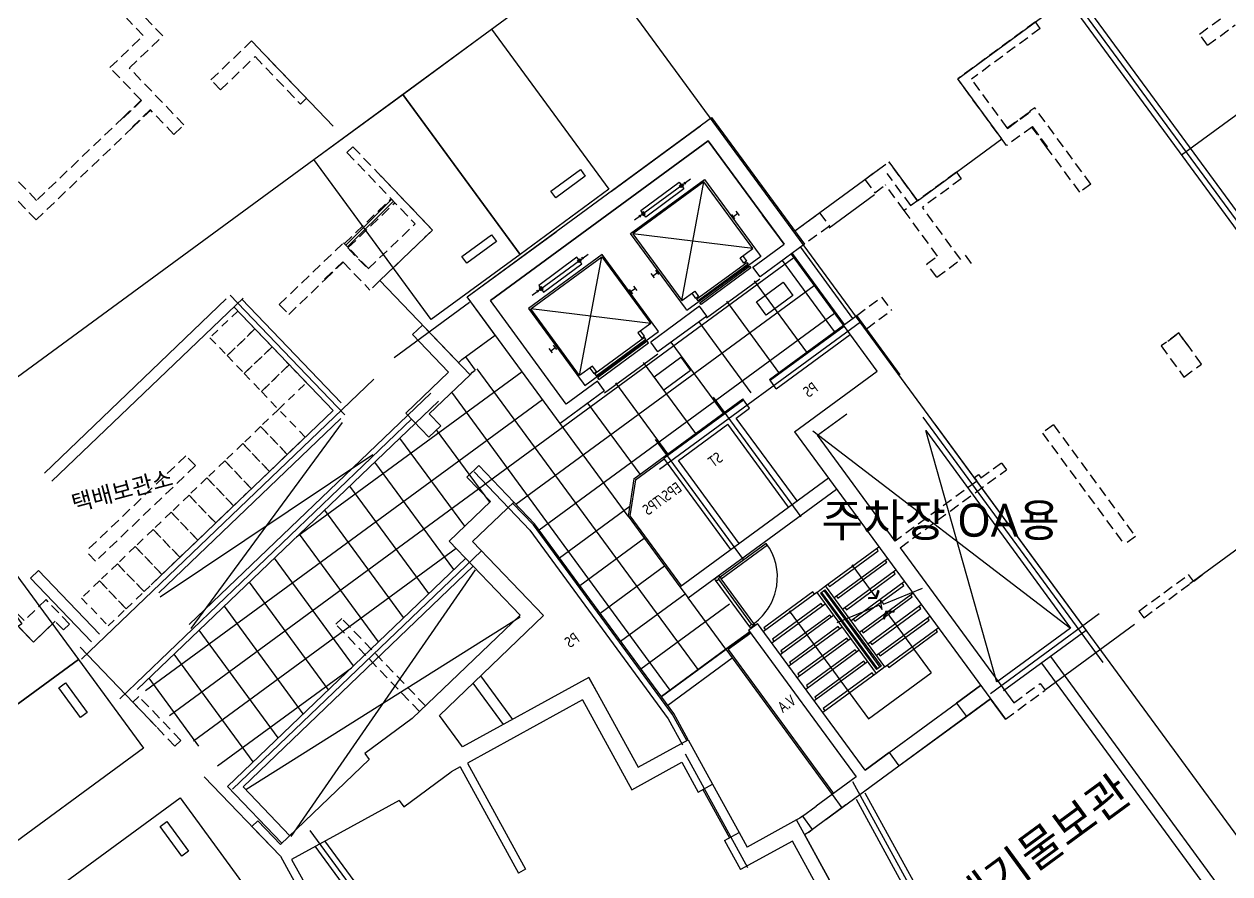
# Model space of a CAD drawing. Header units: millimetres. Extents: x 75184266 to 76346726, y -35077925 to -33679385.
# Drawn here: x 75394982 to 75416864, y -34610291 to -34594873 of the extents above; entities that cross this region are included whole.
import ezdxf
from ezdxf.enums import TextEntityAlignment as Align

# ---------------------------------------------------------------- set-up
doc = ezdxf.new("R2010")
doc.units = ezdxf.units.MM
doc.header["$LTSCALE"] = 50
doc.header["$MEASUREMENT"] = 0
for name, pattern in [('HIDDEN2', [0.1875, 0.125, -0.0625]), ('XR-지하3층$0$-HID', [2.5, 1.5, -1]), ('XR-지하3층$0$H', [1.3, 0.8, -0.5])]:
    doc.linetypes.add(name, pattern=pattern)
doc.layers.add('XR-지하3층$0$A-주차', color=9, linetype='CONTINUOUS')
doc.layers.add('건축', color=8, linetype='CONTINUOUS', plot=False)
doc.layers.add('유도관제-주차면B2', color=7, linetype='CONTINUOUS', lineweight=100)
doc.styles.add('ANU-TEXT 0', font='', dxfattribs={"width": 0.8})
doc.styles.add('XR-지하3층$0$맑은고딕', font='')
doc.styles.get('ANU-TEXT 0').set_extended_font_data('Malgun Gothic')
doc.styles.get('XR-지하3층$0$맑은고딕').set_extended_font_data('Malgun Gothic')

# ---------------------------------------------------------------- blocks, each defined once
blk = doc.blocks.new('XR-지하3층$0$A$C73B52ADF')
at = {"layer": 'XR-지하3층$0$A-주차', "elevation": 1.5171617e-09}
for points in [[(-2037.699036538601, 2465.633505687117), (-37.69903653115035, 2465.633505679667), (-37.69903653860092, -1134.366494312882), (-2037.69903653115, -1134.366494312882)], [(-1166.27766495198, 2020.734899297357), (-1166.277664892375, 1870.734899297357), (-1832.191412292421, 1870.734898999333), (-1832.191412337124, 2020.734898991883)]]:
    blk.add_lwpolyline(points, close=True, dxfattribs=at)

msp = doc.modelspace()

# ---------------------------------------------------------------- hatches: boundary and pattern name
at = {"layer": '건축', "linetype": 'HIDDEN2', "ltscale": 30}
h = msp.add_hatch(dxfattribs=at)
h.set_pattern_fill('ANSI31', color=256, scale=350, style=0)
h.set_pattern_definition([(45, (4164897.751336426, -390645.8274770901), (-30.93592167691146, 30.93592167691147), [])])
h.paths.add_polyline_path([(75401643.35452068, -34598041.4347309), (75401712.52489881, -34598113.65286419), (75400863.96183227, -34598926.40480792), (75400794.79145405, -34598854.18667455)])
at = {"layer": '건축', "ltscale": 100}
h = msp.add_hatch(dxfattribs=at)
h.set_pattern_fill('NET', color=256, scale=5000, angle=36.2506746363227)
h.set_pattern_definition([(216.265129687012, (75407715.3791002, -34606216.69261195), (369.7016123802827, -503.9302707750539), []), (306.2651296870121, (75407715.3791002, -34606216.69261195), (503.9302707750539, 369.7016123802827), [])])
h.paths.add_polyline_path([(75408902.13237962, -34599045.57259887), (75404709.63810635, -34602121.33889371), (75403708.888745, -34600757.24450047), (75403121.77557626, -34601187.97211839), (75402333.71954876, -34601942.77054431), (75402543.37430418, -34602161.66301639), (75402326.71990421, -34602369.174151), (75402082.75108397, -34602114.45568262), (75397107.07119194, -34606879.73407678), (75398764.94263574, -34608615.09060378), (75402995.33834709, -34604563.55821866), (75402697.67872995, -34604252.78325284), (75403445.13640991, -34603536.86983863), (75403661.79080996, -34603329.35870409), (75404247.04105161, -34603940.39598849), (75406546.26087204, -34607074.40035272), (75408150.7748541, -34605897.27041891), (75407467.56627445, -34604966.0072785), (75407032.17052053, -34605285.42947158), (75405944.2254189, -34603802.48092255), (75406048.55258074, -34603123.46396789), (75409849.5803754, -34600334.89144923)])

# ---------------------------------------------------------------- linework, layer by layer
at = {"layer": '건축', "ltscale": 0.5}
for p, q in [((75423413.37708333, -34607373.1452162), (75410764.15887003, -34590120.89762758)), ((75423456.41437452, -34607093.60008631), (75410925.45764624, -34590002.64913954)), ((75405280.80926342, -34593636.00382269), (75390234.1283967, -34604667.44892143)), ((75416061.53230622, -34597312.369488), (75416061.54403065, -34597312.3608928)), ((75398650.29152477, -34599859.99798416), (75395349.65336904, -34603020.53702386)), ((75398954.86866994, -34599845.25394556), (75395487.9852209, -34603164.98181933)), ((75400589.20619065, -34601884.32828002), (75398789.14730108, -34600004.47709636)), ((75400733.66006267, -34601746.0059071), (75398933.60117312, -34599866.15472342)), ((75402363.43768185, -34601568.72541874), (75397979.76770857, -34605766.87725087)), ((75402501.7715512, -34601713.16828147), (75397034.76359425, -34606948.81093039)), ((75397288.16745861, -34605044.71489049), (75400588.80561575, -34601884.17584944)), ((75397426.49931045, -34605189.15968594), (75400727.1374673, -34602028.62064516)), ((75400754.41012038, -34602101.64455988), (75398006.90754281, -34605840.02836303)), ((75411507.19005455, -34602128.66887109), (75414252.91845897, -34605873.79022407)), ((75409292.70793022, -34602255.48743414), (75413973.3699097, -34605830.74827739)), ((75411345.89987427, -34602246.92908345), (75413973.36991371, -34605830.74827444)), ((75412635.10874297, -34606811.89187446), (75411345.89987427, -34602246.92908345)), ((75397453.63913779, -34605262.31078846), (75401307.47111861, -34602679.14556225)), ((75402995.33834705, -34604563.55821867), (75398672.34993853, -34608703.59654688)), ((75395240.63743705, -34604786.35568166), (75395096.18356504, -34604924.67805459)), ((75395240.63743745, -34604786.35568129), (75396349.0844631, -34605943.93750404)), ((75403133.67910369, -34604707.99448559), (75398955.11710757, -34608709.71856763)), ((75403165.50495805, -34604776.65816581), (75399821.05486183, -34609614.0412648)), ((75395096.18356542, -34604924.67805421), (75396204.63966753, -34606082.26935542)), ((75399004.63873245, -34608761.43536729), (75403981.81147, -34605628.87722267)), ((75413973.36991371, -34605830.74827444), (75412638.30617794, -34606809.54768116)), ((75414252.91845897, -34605873.79022406), (75412756.61069983, -34606970.80537593)), ((75413605.4560775, -34606348.47602207), (75416816.54423863, -34610728.33923762)), ((75413444.16082966, -34606466.72932237), (75416536.99569339, -34610685.29728802)), ((75410678.74951777, -34608092.07544437), (75411904.3079363, -34607192.96112306)), ((75402025.51010193, -34607472.11539973), (75401163.06231599, -34608104.892386)), ((75402936.9050313, -34607986.8751308), (75402517.9535156, -34607415.86225426)), ((75410856.2062917, -34608333.96197434), (75412081.76471022, -34607434.84765302)), ((75401163.06231599, -34608104.892386), (75401246.34285352, -34608218.40017276)), ((75401163.06231599, -34608104.892386), (75401246.34285352, -34608218.40017276)), ((75401872.92869027, -34609072.40968855), (75402734.80548407, -34608440.05163859)), ((75401872.92869027, -34609072.40968855), (75402734.80548407, -34608440.05163859)), ((75398672.34993853, -34608703.59654689), (75399661.38317962, -34609736.47125822)), ((75398955.11710757, -34608709.71856762), (75399805.8194473, -34609598.1305009)), ((75401789.65105651, -34608958.90585951), (75401872.92869027, -34609072.40968855)), ((75401789.65105651, -34608958.90585951), (75401872.92869027, -34609072.40968855)), ((75410078.86530584, -34608938.2004392), (75414762.52031782, -34617471.56258012)), ((75410241.51609851, -34608818.8738899), (75414937.8402612, -34617375.31852733)), ((75400257.34141225, -34609787.02304171), (75410497.9859315, -34623755.06698983)), ((75400434.16680014, -34609689.95255651), (75410599.34874387, -34623555.06698984))]:
    msp.add_line(p, q, dxfattribs=at)
at = {"layer": '건축', "ltscale": 100}
for p, q in [((75423494.0247083, -34607314.0185675), (75410844.80825813, -34590061.77338356)), ((75415986.37714143, -34597243.47240341), (75421676.0706455, -34593072.34556656)), ((75411293.31418623, -34602006.07472829), (75414557.717243, -34606458.65844812)), ((75403281.17591892, -34604428.27857489), (75398763.9117348, -34608754.37087347)), ((75414492.96088715, -34605573.80736652), (75412517.26796085, -34607022.28283051)), ((75410014.59750347, -34608613.27435452), (75414995.49421503, -34617688.1945433))]:
    msp.add_line(p, q, dxfattribs=at)
at = {"layer": '건축', "linetype": 'HIDDEN2', "ltscale": 30}
for p, q in [((75416312.6821441, -34595053.81527814), (75418570.2897572, -34593397.55205469)), ((75413334.85359515, -34594832.3719743), (75411923.84883778, -34595867.5364884)), ((75413423.58198212, -34594953.3152393), (75413334.85359517, -34594832.37197433)), ((75416460.56278904, -34595255.38738647), (75416960.46161768, -34594888.64338699)), ((75399001.046074, -34595282.70203777), (75399109.37327406, -34595178.94647054)), ((75399109.37327406, -34595178.94647054), (75400105.42672047, -34596218.88759103)), ((75397105.85684721, -34596253.2471395), (75396538.65974611, -34595661.05844629)), ((75397881.26743288, -34596701.3971407), (75396892.13102491, -34595668.67783414)), ((75395206.51994056, -34598072.42808577), (75393228.2471245, -34596006.98947261)), ((75395198.90055278, -34598425.8993646), (75393047.70179117, -34596179.91541806)), ((75399997.09952047, -34596322.64315841), (75400105.4267205, -34596218.88759111)), ((75399997.09952056, -34596322.64315838), (75400105.4267205, -34596218.88759114)), ((75397700.72209951, -34596874.32308613), (75397278.78279266, -34596433.79247282)), ((75396953.80119266, -34596745.05917467), (75395198.90055278, -34598425.89936458)), ((75396780.87524721, -34596564.51384136), (75395206.51994057, -34598072.42808577)), ((75413278.77999876, -34596733.88604197), (75412811.13270749, -34597076.96913827)), ((75400840.97813433, -34597203.70438498), (75400949.30533436, -34597099.94881764)), ((75400840.97813438, -34597203.70438491), (75400949.30533436, -34597099.94881764)), ((75400949.30533434, -34597099.94881766), (75402394.96623781, -34598609.30780357)), ((75410241.50567535, -34597690.88477265), (75410676.90544316, -34597371.45872975)), ((75411194.48773952, -34598076.96116203), (75410676.90544316, -34597371.45872975)), ((75411073.54447454, -34598165.68954901), (75410644.69060417, -34597581.1304349)), ((75410241.50541066, -34597690.88441186), (75410418.96244931, -34597932.77130261)), ((75410418.96244928, -34597932.77130263), (75410612.47585413, -34597790.80226131)), ((75410952.60120954, -34598254.41793597), (75410612.47585414, -34597790.80226129)), ((75411988.71850555, -34597680.32216968), (75411283.21612649, -34598197.90442702)), ((75408966.76771528, -34598626.07817473), (75409419.09147343, -34598294.23780406)), ((75409419.09147343, -34598294.23780406), (75409596.54824738, -34598536.12433402)), ((75411558.91185386, -34599080.86358006), (75410952.60120954, -34598254.41793597)), ((75411978.25515777, -34599145.29333606), (75411283.21612649, -34598197.90442702)), ((75409596.54824738, -34598536.12433402), (75409144.22471917, -34598867.96501811)), ((75411365.40262966, -34599222.82899933), (75411558.91185386, -34599080.86358006)), ((75411542.85940363, -34599464.71552929), (75411978.25515775, -34599145.29333606)), ((75400773.33799055, -34599193.21432669), (75401257.53063795, -34599698.74125992)), ((75401438.07592016, -34599525.81536341), (75401438.07597123, -34599525.81531452)), ((75401438.07592016, -34599525.81536341), (75401438.07597123, -34599525.81531452)), ((75410091.46690537, -34600157.43467528), (75410542.98842777, -34599826.18203073)), ((75410268.9236793, -34600399.32120526), (75410720.44520177, -34600068.0685607)), ((75415735.85634135, -34600624.03717618), (75415937.42844965, -34600476.15653122)), ((75413663.69506793, -34602144.25020626), (75415148.41674328, -34604168.03417369)), ((75413462.12295963, -34602292.13085121), (75414946.84463492, -34604315.91481867)), ((75397918.09792198, -34602703.38585398), (75396105.42277545, -34604439.56234649)), ((75398091.0238675, -34602883.93118735), (75396278.34872091, -34604620.10767977)), ((75398091.02386746, -34602883.93118735), (75397918.09792198, -34602703.38585398)), ((75412720.33904023, -34602836.33056878), (75412809.06742722, -34602957.27383377)), ((75410878.00519037, -34604373.97146831), (75412809.06598799, -34602957.27488964)), ((75415212.12093358, -34605522.78203826), (75416115.16397886, -34604860.27674882)), ((75415300.84932058, -34605643.7253032), (75416365.15005247, -34604862.91549782)), ((75416203.89236584, -34604981.2200138), (75416115.16397884, -34604860.27674882)), ((75395150.4339399, -34606088.13637404), (75394306.55532601, -34605207.0751474)), ((75394982.0796271, -34605695.50827344), (75394414.88252598, -34605103.31958014)), ((75395379.27936047, -34605315.07119328), (75394982.07962711, -34605695.50827347)), ((75395804.67721052, -34605759.21273857), (75395379.27936047, -34605315.07119328)), ((75395547.63367324, -34605707.69929388), (75395150.4339399, -34606088.13637404)), ((75395696.35001054, -34605862.96830583), (75395547.63367322, -34605707.69929387)), ((75400747.16638985, -34605657.1075072), (75400638.83918983, -34605760.8630745)), ((75402265.45619097, -34607242.29553375), (75400747.16638985, -34605657.1075072)), ((75415212.12093358, -34605522.78203826), (75415300.84932056, -34605643.72530322)), ((75395804.67721052, -34605759.21273857), (75395696.35001054, -34605862.96830584)), ((75402157.12899098, -34607346.05110103), (75400638.83918983, -34605760.8630745)), ((75412789.260851, -34607486.31813934), (75413510.88899878, -34606956.9054304)), ((75412942.418994, -34607187.9181004), (75413422.1606118, -34606835.9621654)), ((75413422.1606118, -34606835.9621654), (75413510.88899876, -34606956.90543038)), ((75397063.5780935, -34607073.58276512), (75396955.25089353, -34607177.33833238)), ((75397719.58354829, -34607975.34868046), (75396955.25089353, -34607177.33833238)), ((75397827.91074827, -34607871.59311324), (75397063.5780935, -34607073.58276512)), ((75397827.91074827, -34607871.59311324), (75397719.58354829, -34607975.34868046))]:
    msp.add_line(p, q, dxfattribs=at)
at = {"layer": '건축'}
for p, q in [((75405280.80926338, -34593636.00382271), (75430764.31102847, -34628395.01584116)), ((75403023.79875386, -34599823.41685898), (75407458.38513675, -34596570.04266997)), ((75407458.38513675, -34596570.04266997), (75409144.22471915, -34598867.96501812)), ((75403443.14205778, -34599887.846615), (75407393.95538072, -34596989.38597389)), ((75407393.95538072, -34596989.38597389), (75403443.14205778, -34599887.846615)), ((75407393.95538072, -34596989.38597389), (75408772.20299168, -34598868.03802333)), ((75405988.2934175, -34598674.24307318), (75407326.73221667, -34597692.31559069)), ((75407320.28924108, -34597734.24992109), (75406030.22774789, -34598680.68604878)), ((75407073.78853016, -34597685.64539951), (75406057.86510427, -34598430.96385007)), ((75406174.75859743, -34598252.18770161), (75406868.16665003, -34597743.47828299)), ((75406868.16665003, -34597743.47828299), (75406956.895037, -34597864.42154796)), ((75406877.58556819, -34597798.58076914), (75406917.89998984, -34597769.00464015)), ((75406907.16169718, -34597838.89519081), (75406877.58556819, -34597798.58076914)), ((75406947.47611883, -34597809.3190618), (75406907.16169718, -34597838.89519081)), ((75406917.5116176, -34599890.11869864), (75407320.28924108, -34597734.24992109)), ((75406917.89998984, -34597769.00464015), (75406947.47611883, -34597809.3190618)), ((75406987.79054049, -34597779.74293281), (75406958.2144115, -34597739.42851116)), ((75408207.57311079, -34598943.68257095), (75407320.28924108, -34597734.24992109)), ((75407326.73221667, -34597692.31559069), (75408320.49015075, -34599046.88015854)), ((75406956.895037, -34597864.42154796), (75406263.4869844, -34598373.1309666)), ((75406263.4869844, -34598373.1309666), (75406174.75859743, -34598252.18770161)), ((75406224.49193725, -34598277.71405879), (75406184.1775156, -34598307.29018778)), ((75406254.06806624, -34598318.02848044), (75406224.49193725, -34598277.71405879)), ((75407962.84620556, -34598348.0663003), (75407903.69394758, -34598267.43745698)), ((75406173.43922293, -34598377.18073842), (75406143.86309394, -34598336.86631677)), ((75406184.1775156, -34598307.29018778), (75406213.75364459, -34598347.60460943)), ((75406213.75364459, -34598347.60460943), (75406254.06806624, -34598318.02848044)), ((75407882.21736223, -34598407.21855828), (75407823.06510425, -34598326.58971496)), ((75407933.27007657, -34598307.75187864), (75407852.64123324, -34598366.90413662)), ((75408621.36473382, -34598662.43447283), (75408384.7557019, -34598339.91909955)), ((75406982.05135158, -34600028.80764103), (75405988.2934175, -34598674.24307318)), ((75406030.22774789, -34598680.68604878), (75406917.5116176, -34599890.11869864)), ((75408207.57311079, -34598943.68257095), (75406030.22774789, -34598680.68604878)), ((75407973.74946514, -34599115.2241191), (75408207.57311079, -34598943.68257095)), ((75409144.22471917, -34598867.96501813), (75408337.93599588, -34599459.48720257)), ((75405472.26882014, -34599052.81752433), (75404133.83002095, -34600034.74500681)), ((75404175.76435134, -34600041.18798242), (75405465.82584453, -34599094.75185473)), ((75404203.40170772, -34599791.4657837), (75405219.3251336, -34599046.14733315)), ((75405013.70325348, -34599103.98021661), (75404320.29520088, -34599612.68963525)), ((75405102.43164045, -34599224.9234816), (75405013.70325348, -34599103.98021661)), ((75405023.12217164, -34599159.08270277), (75405063.4365933, -34599129.50657378)), ((75405052.69830063, -34599199.39712442), (75405023.12217164, -34599159.08270277)), ((75405093.01272228, -34599169.82099544), (75405052.69830063, -34599199.39712442)), ((75405063.04822105, -34601250.62063228), (75405465.82584453, -34599094.75185473)), ((75405063.4365933, -34599129.50657378), (75405093.01272228, -34599169.82099544)), ((75405133.32714395, -34599140.24486645), (75405103.75101496, -34599099.93044479)), ((75405465.82584453, -34599094.75185473), (75406353.10971424, -34600304.18450458)), ((75406466.0267542, -34600407.38209218), (75405472.26882014, -34599052.81752433)), ((75408350.06627974, -34599087.1945802), (75407011.62748057, -34600069.12206268)), ((75408044.73217472, -34599211.97873108), (75407973.74946514, -34599115.2241191)), ((75408022.12677114, -34599079.7327643), (75408093.10948071, -34599176.48737629)), ((75408320.49015075, -34599046.88015854), (75408320.49015075, -34599046.88015854)), ((75408320.49015075, -34599046.88015854), (75408350.06627974, -34599087.1945802)), ((75404409.02358785, -34599733.63290024), (75405102.43164045, -34599224.9234816)), ((75406393.25916907, -34599437.56000607), (75406473.88801241, -34599378.4077481)), ((75406503.4641414, -34599418.72216976), (75406444.31188342, -34599338.09332643)), ((75407193.24248017, -34599860.22737171), (75408096.2855254, -34599197.72208232)), ((75408119.9464286, -34599229.97361965), (75407216.90338337, -34599892.47890905)), ((75407242.93037689, -34599927.95560011), (75408145.97342211, -34599265.45031072)), ((75408169.6343253, -34599297.70184805), (75407266.59128007, -34599960.20713744)), ((75408093.10948071, -34599176.48737629), (75408044.73217472, -34599211.97873108)), ((75408096.2855254, -34599197.72208232), (75408119.9464286, -34599229.97361965)), ((75408145.97342211, -34599265.45031072), (75408169.6343253, -34599297.70184805)), ((75406422.83529806, -34599477.87442774), (75406363.68304008, -34599397.24558441)), ((75404709.63810632, -34602121.33889371), (75403023.79875384, -34599823.41685899)), ((75404318.97582638, -34599737.68267205), (75404289.3996974, -34599697.3682504)), ((75404320.29520088, -34599612.68963525), (75404409.02358785, -34599733.63290024)), ((75404370.0285407, -34599638.21599242), (75404329.71411905, -34599667.79212141)), ((75404329.71411905, -34599667.79212141), (75404359.29024804, -34599708.10654306)), ((75404359.29024804, -34599708.10654306), (75404399.60466969, -34599678.53041407)), ((75404399.60466969, -34599678.53041407), (75404370.0285407, -34599638.21599242)), ((75406027.75396568, -34599767.72049192), (75405968.6017077, -34599687.09164859)), ((75406078.80668002, -34599668.25381228), (75405998.17783669, -34599727.40607025)), ((75406108.38280901, -34599708.56823394), (75406049.23055103, -34599627.93939061)), ((75406917.5116176, -34599890.11869864), (75407151.33526324, -34599718.5771505)), ((75407173.94066682, -34599850.82311727), (75407102.95795724, -34599754.06850529)), ((75407151.33526324, -34599718.5771505), (75407222.31797281, -34599815.33176249)), ((75407222.31797281, -34599815.33176249), (75407173.94066682, -34599850.82311727)), ((75404821.38966873, -34601766.49866445), (75403443.14205778, -34599887.846615)), ((75404133.83002095, -34600034.74500681), (75405127.58795503, -34601389.30957466)), ((75405063.04822105, -34601250.62063228), (75404175.76435134, -34600041.18798242)), ((75406353.10971424, -34600304.18450458), (75404175.76435134, -34600041.18798242)), ((75407240.25496855, -34599991.93092495), (75406353.33769187, -34600642.60576282)), ((75407011.62748057, -34600069.12206268), (75406982.05135158, -34600028.80764103)), ((75406982.05135158, -34600028.80764103), (75406982.05135158, -34600028.80764103)), ((75407216.90338337, -34599892.47890905), (75407193.24248017, -34599860.22737171)), ((75407370.38993609, -34600169.31438027), (75407240.25496854, -34599991.93092496)), ((75407266.59128007, -34599960.20713744), (75407242.93037689, -34599927.95560011)), ((75407370.3899361, -34600169.31438027), (75406483.47265944, -34600819.98921813)), ((75409849.58037539, -34600334.89144924), (75410091.46690537, -34600157.4346753)), ((75402212.78420699, -34600334.65840771), (75402032.23887353, -34600507.5843531)), ((75405157.16408402, -34601429.62399632), (75406495.6028832, -34600447.69651383)), ((75406353.10971424, -34600304.18450458), (75406119.2860686, -34600475.72605272)), ((75406119.2860686, -34600475.72605272), (75406190.26877818, -34600572.48066471)), ((75406238.64608416, -34600536.98930992), (75406167.66337459, -34600440.23469794)), ((75406495.6028832, -34600447.69651383), (75406466.0267542, -34600407.38209218)), ((75406466.0267542, -34600407.38209218), (75406466.0267542, -34600407.38209218)), ((75408507.11013392, -34601319.77654471), (75409849.58037536, -34600334.89144925)), ((75408518.94058552, -34601335.90231337), (75409861.41082695, -34600351.01721792)), ((75402032.23887351, -34600507.58435312), (75402685.89894742, -34601190.04571323)), ((75403241.97442353, -34600727.71457665), (75403531.43197106, -34600515.35797049)), ((75404649.00074485, -34600779.22410339), (75404589.84848687, -34600698.59526007)), ((75406241.82212885, -34600558.22401595), (75405338.77908362, -34601220.72930534)), ((75405362.43998682, -34601252.98084268), (75406265.48303205, -34600590.47555329)), ((75406291.51002556, -34600625.95224435), (75405388.46698034, -34601288.45753374)), ((75405412.12788352, -34601320.70907107), (75406315.17092875, -34600658.20378168)), ((75406190.26877818, -34600572.48066471), (75406238.64608416, -34600536.98930992)), ((75406265.48303205, -34600590.47555329), (75406241.82212885, -34600558.22401595)), ((75406315.17092875, -34600658.20378168), (75406291.51002556, -34600625.95224435)), ((75406483.47265944, -34600819.98921813), (75406353.33769187, -34600642.60576282)), ((75408631.32987568, -34601489.09711568), (75409973.80011712, -34600504.21202023)), ((75402928.46472116, -34600957.71672016), (75402991.21872003, -34600911.67809951)), ((75402991.21872003, -34600911.67809951), (75403168.67549399, -34601153.56462948)), ((75402991.21872003, -34600911.67809951, 0.0931605571381934), (75403168.67549399, -34601153.56462948, 0.0931605571381934)), ((75404568.37190151, -34600838.37636137), (75404509.21964353, -34600757.74751805)), ((75404538.79577252, -34600798.06193971), (75404619.42461586, -34600738.90968173)), ((75402866.44428317, -34601017.11976682), (75402928.46472116, -34600957.71672016)), ((75405296.87186669, -34601079.07908414), (75405063.04822105, -34601250.62063228)), ((75405248.4945607, -34601114.57043892), (75405319.47727028, -34601211.32505091)), ((75405367.85457626, -34601175.83369612), (75405296.87186669, -34601079.07908414)), ((75402685.89894742, -34601190.04571323), (75401909.55401412, -34601933.62727883)), ((75403073.9554153, -34601233.77416777), (75402333.71954872, -34601942.77054431)), ((75403073.95541754, -34601233.77416706), (75403121.77557625, -34601187.97211841)), ((75403121.77557625, -34601187.97211841), (75403168.67549399, -34601153.56462949)), ((75405385.79157199, -34601352.43285859), (75404821.38966873, -34601766.49866445)), ((75405319.47727028, -34601211.32505091), (75405367.85457626, -34601175.83369612)), ((75405338.77908362, -34601220.72930534), (75405362.43998682, -34601252.98084268)), ((75405515.92653954, -34601529.81631391), (75405385.79157199, -34601352.43285859)), ((75405388.46698034, -34601288.45753374), (75405412.12788352, -34601320.70907107)), ((75405515.92653954, -34601529.81631391), (75404709.63810632, -34602121.33889371)), ((75405127.58795503, -34601389.30957466), (75405127.58795503, -34601389.30957466)), ((75405127.58795503, -34601389.30957466), (75405157.16408402, -34601429.62399632)), ((75406048.5525807, -34603123.46396789), (75408023.33707397, -34601674.69009259)), ((75406591.91123006, -34602749.64127913), (75408035.16752556, -34601690.81586125)), ((75402326.7199042, -34602369.17415102), (75401909.55401412, -34601933.62727883)), ((75402543.37430415, -34602161.66301639), (75402333.71954864, -34601942.77054425)), ((75407905.67028576, -34602021.46743751), (75408147.55681573, -34601844.01066357)), ((75406857.49532257, -34602790.44679125), (75407752.47548345, -34602133.85672766)), ((75408855.66509478, -34603637.58465567), (75407752.47548343, -34602133.85672767)), ((75409008.8598971, -34603525.1953655), (75407905.67028576, -34602021.46743751)), ((75408962.10975952, -34602269.63197613), (75412789.260851, -34607486.31813934)), ((75403869.3019444, -34603546.01310409), (75403235.07808605, -34602883.84434976)), ((75406076.31752622, -34603140.30212063), (75406597.82645586, -34602757.70416345)), ((75407807.49013157, -34604406.56400941), (75406591.91123006, -34602749.64127913)), ((75407960.68493389, -34604294.17471926), (75406857.49532257, -34602790.44679125)), ((75403445.1364099, -34603536.86983867), (75403018.42368604, -34603091.35548431)), ((75406884.28987554, -34605083.85736328), (75409577.29324251, -34603108.17194675)), ((75406048.5525807, -34603123.46396788), (75405944.22541888, -34603802.48092259)), ((75406076.31752622, -34603140.30212063), (75405975.76457211, -34603794.75451332)), ((75407032.1705205, -34605285.4294716), (75409725.17388746, -34603309.74405506)), ((75404247.0410516, -34603940.39598849), (75403869.30194442, -34603546.01310417)), ((75404224.01551174, -34603959.72707397), (75403847.6365044, -34603566.7642176)), ((75406745.76607765, -34607397.05707999), (75404224.01551174, -34603959.72707397)), ((75406771.1178438, -34607380.89681067), (75404247.04105161, -34603940.39598852)), ((75405944.22541888, -34603802.48092259), (75406884.28987554, -34605083.85736328)), ((75405975.76457211, -34603794.75451332), (75406908.47852853, -34605066.11168589)), ((75409526.60870859, -34605067.74827754), (75410494.15482847, -34604357.92118177)), ((75410483.4165358, -34604427.81173243), (75410453.8404068, -34604387.49731076)), ((75410878.00519037, -34604373.97146831), (75412942.41899396, -34607187.91810042)), ((75409596.49925911, -34605078.4865703), (75410483.4165358, -34604427.81173243)), ((75409680.40457934, -34605277.38327018), (75410647.95069921, -34604567.55617441)), ((75409750.29512987, -34605288.12156294), (75410637.21240655, -34604637.44672506)), ((75410637.21240655, -34604637.44672506), (75410607.63627756, -34604597.1323034)), ((75409834.2004501, -34605487.01826283), (75410801.74656996, -34604777.19116706)), ((75409904.09100062, -34605497.75655559), (75410791.0082773, -34604847.08171771)), ((75410020.4587867, -34604705.43853389), (75410452.27026999, -34605294.0290902)), ((75410791.0082773, -34604847.08171771), (75410761.43214831, -34604806.76729605)), ((75408149.6826952, -34605811.25409957), (75407528.5839864, -34604964.65124467)), ((75408184.61697273, -34605760.82002127), (75407587.17916712, -34604946.4687037)), ((75407612.17044261, -34604909.53042886), (75407632.87373291, -34604937.75052402)), ((75408227.35392562, -34605748.07039943), (75407632.87373291, -34604937.75052402)), ((75409365.35102195, -34605186.05279351), (75409526.60870859, -34605067.74827754)), ((75410603.1782166, -34606535.19106252), (75409526.60712135, -34605067.74611402)), ((75409566.92313012, -34605038.17214864), (75409596.49925911, -34605078.4865703)), ((75409987.99632084, -34605696.65325546), (75410955.54244071, -34604986.8261597)), ((75410057.88687137, -34605707.39154823), (75410944.80414805, -34605056.71671034)), ((75410944.80414805, -34605056.71671034), (75410915.22801906, -34605016.40228869)), ((75406884.28987554, -34605083.85736328), (75407032.1705205, -34605285.4294716)), ((75409365.3494347, -34605186.05062999), (75408397.8033148, -34605895.87772576)), ((75409295.4588842, -34605175.31233721), (75408408.54160748, -34605825.98717511)), ((75409325.03501318, -34605215.62675887), (75409295.4588842, -34605175.31233721)), ((75409365.34943469, -34605186.05062997), (75410441.92052995, -34606653.49557848)), ((75409435.23998535, -34605196.78892266), (75409515.86882868, -34605137.63666467)), ((75409435.23998535, -34605196.78892266), (75410452.65882263, -34606583.60502783)), ((75410472.81603345, -34606568.81696334), (75409455.39719619, -34605182.00085817)), ((75409495.71161784, -34605152.42472918), (75410513.13045512, -34606539.24083435)), ((75409515.86882868, -34605137.63666467), (75410533.28766595, -34606524.45276985)), ((75409720.71900088, -34605247.80714128), (75409750.29512987, -34605288.12156294)), ((75410141.7921916, -34605906.28824811), (75411109.33831146, -34605196.46115234)), ((75410211.68274212, -34605917.02654088), (75411098.6000188, -34605266.35170299)), ((75410308.77910285, -34605300.96105398), (75410309.33755565, -34605275.39917691)), ((75410452.27027003, -34605294.02909009), (75410308.77910285, -34605300.96105398)), ((75410309.33755565, -34605275.39917691), (75410432.9877275, -34605267.74557778)), ((75410477.40834734, -34605152.09631877), (75410432.9877275, -34605267.74557778)), ((75410452.27027003, -34605294.02909009), (75410501.95884761, -34605159.23735278)), ((75410501.95884761, -34605159.23735278), (75410477.40834734, -34605152.09631877)), ((75410578.70352642, -34605399.37577692), (75411284.40254854, -34605105.42872942)), ((75411098.6000188, -34605266.35170299), (75411069.02388981, -34605226.03728133)), ((75409519.14530545, -34605395.68562263), (75408551.59918556, -34606105.5127184)), ((75409449.25475495, -34605384.94732985), (75408562.33747824, -34606035.62216775)), ((75409478.83088394, -34605425.26175152), (75409449.25475495, -34605384.94732985)), ((75409579.61693794, -34605351.32142913), (75409559.45972711, -34605366.10949363)), ((75409619.93135959, -34605321.74530014), (75409640.08857043, -34605306.95723564)), ((75409734.03559864, -34605728.11057743), (75410494.42095129, -34605418.47461031)), ((75409773.72723034, -34605531.38029279), (75409793.88444118, -34605516.59222829)), ((75409874.51487163, -34605457.44213393), (75409904.09100062, -34605497.75655559)), ((75410295.58806235, -34606115.92324075), (75411263.13418221, -34605406.09614498)), ((75410365.47861287, -34606126.66153351), (75411252.39588955, -34605475.98669563)), ((75410494.42095129, -34605418.47461031), (75410551.11745116, -34605495.75607611)), ((75410551.11745116, -34605495.75607611), (75410522.00702658, -34605322.09431112)), ((75410522.00702658, -34605322.09431112), (75410578.70352642, -34605399.37577692)), ((75410620.3070179, -34605523.07548489), (75410763.7981851, -34605516.14352098)), ((75410763.7981851, -34605516.14352098), (75410763.23973227, -34605541.70539808)), ((75411252.39588955, -34605475.98669563), (75411222.81976056, -34605435.67227397)), ((75403984.24776421, -34605596.0405328), (75402025.51010181, -34607472.11539983)), ((75404408.41329876, -34605605.18379828), (75402517.9535156, -34607415.86225427)), ((75409672.9411762, -34605605.32061528), (75408705.3950563, -34606315.14771104)), ((75409603.0506257, -34605594.58232249), (75408716.13334899, -34606245.2571604)), ((75408881.57637475, -34605540.96417788), (75410304.18817914, -34607480.08785972)), ((75409632.62675469, -34605634.89674416), (75409603.0506257, -34605594.58232249)), ((75409733.41280869, -34605560.95642178), (75409713.25559786, -34605575.74448627)), ((75409927.52310109, -34605741.01528543), (75409947.68031193, -34605726.22722092)), ((75410028.31074238, -34605667.07712656), (75410057.88687137, -34605707.39154823)), ((75410449.38393308, -34606325.5582334), (75411416.93005297, -34605615.73113763)), ((75410519.27448362, -34606336.29652616), (75411406.1917603, -34605685.62168828)), ((75410620.3070179, -34605523.07548489), (75410570.6184403, -34605657.8672222)), ((75410570.6184403, -34605657.8672222), (75410595.16894056, -34605665.00825621)), ((75410595.16894056, -34605665.00825621), (75410639.58956042, -34605549.3589972)), ((75410620.30705155, -34605523.07548328), (75411443.07217832, -34606644.56437927)), ((75410763.23973227, -34605541.70539808), (75410639.58956042, -34605549.3589972)), ((75411406.1917603, -34605685.62168828), (75411376.61563131, -34605645.30726662)), ((75408150.7748541, -34605897.27041891), (75407715.37910017, -34606216.69261199)), ((75408168.52053149, -34605921.4590719), (75407757.31343056, -34606223.13558759)), ((75408130.0715638, -34605869.05032375), (75408291.32925045, -34605750.74580778)), ((75408130.0715638, -34605869.05032374), (75410082.09607717, -34608529.80215343)), ((75410243.35376382, -34608411.49763747), (75408291.32925045, -34605750.74580778)), ((75410243.35376382, -34608411.49763747), (75408291.32925045, -34605750.74580778)), ((75408408.54160748, -34605825.98717511), (75408438.11773647, -34605866.30159677)), ((75409826.73704696, -34605814.95560792), (75408859.19092706, -34606524.78270368)), ((75409756.84649645, -34605804.21731514), (75408869.92921974, -34606454.89215303)), ((75409786.42262544, -34605844.53173681), (75409756.84649645, -34605804.21731514)), ((75409887.20867944, -34605770.59141442), (75409867.0514686, -34605785.37947892)), ((75410081.31897184, -34605950.65027808), (75410101.47618268, -34605935.86221357)), ((75410182.10661313, -34605876.71211921), (75410211.68274212, -34605917.02654088)), ((75410603.17980383, -34606535.19322604), (75411570.72592372, -34605825.36613026)), ((75410673.07035437, -34606545.93151879), (75411559.98763105, -34605895.25668092)), ((75411559.98763105, -34605895.25668092), (75411530.41150206, -34605854.94225925)), ((75408562.33747824, -34606035.62216775), (75408591.91360722, -34606075.93658941)), ((75409980.53291771, -34606024.59060056), (75409012.98679781, -34606734.41769633)), ((75409910.6423672, -34606013.85230778), (75409023.72509049, -34606664.52714568)), ((75409940.21849619, -34606054.16672944), (75409910.6423672, -34606013.85230778)), ((75410041.00455019, -34605980.22640707), (75410020.84733935, -34605995.01447156)), ((75410235.1148426, -34606160.28527071), (75410255.27205344, -34606145.49720621)), ((75410335.90248388, -34606086.34711185), (75410365.47861287, -34606126.66153351)), ((75407715.3791002, -34606216.69261196), (75409646.70032325, -34608849.22434651)), ((75407757.31343056, -34606223.13558759), (75409670.88897625, -34608831.47866911)), ((75408716.13334899, -34606245.2571604), (75408745.70947798, -34606285.57158205)), ((75410134.32878844, -34606234.22559319), (75409166.78266856, -34606944.05268897)), ((75410064.43823795, -34606223.48730043), (75409177.52096124, -34606874.16213831)), ((75410094.01436694, -34606263.80172208), (75410064.43823795, -34606223.48730043)), ((75410194.80042094, -34606189.8613997), (75410174.6432101, -34606204.6494642)), ((75410388.91071334, -34606369.92026336), (75410409.06792419, -34606355.13219886)), ((75410489.69835463, -34606295.9821045), (75410519.27448362, -34606336.29652616)), ((75408869.92921974, -34606454.89215303), (75408899.50534873, -34606495.20657469)), ((75410288.1246592, -34606443.86058584), (75409320.57853931, -34607153.68768162)), ((75410218.2341087, -34606433.12229307), (75409331.31683199, -34607083.79713096)), ((75410247.81023769, -34606473.43671472), (75410218.2341087, -34606433.12229307)), ((75410348.59629169, -34606399.49639235), (75410328.43908085, -34606414.28445684)), ((75410603.1782166, -34606535.19106252), (75410441.92052995, -34606653.49557848)), ((75410533.28766595, -34606524.45276985), (75410452.65882263, -34606583.60502783)), ((75410562.86379494, -34606564.7671915), (75410482.2349516, -34606623.91944948)), ((75410643.49422538, -34606505.61709714), (75410673.07035437, -34606545.93151879)), ((75409023.72509049, -34606664.52714568), (75409053.30121948, -34606704.84156734)), ((75410441.92052995, -34606653.49557848), (75409474.37441006, -34607363.32267425)), ((75410372.02997945, -34606642.75728571), (75409485.11270274, -34607293.4321236)), ((75410304.18817914, -34607480.08785972), (75411443.07059108, -34606644.56221574)), ((75410401.60610844, -34606683.07170737), (75410372.02997945, -34606642.75728571)), ((75409177.52096124, -34606874.16213831), (75409207.09709023, -34606914.47655998)), ((75412339.70369023, -34606873.53892996), (75411904.3079363, -34607192.96112306)), ((75411904.3079363, -34607192.96112306), (75412339.70369023, -34606873.53892996)), ((75405112.9477736, -34607134.54099532), (75403026.6404537, -34608279.84522007)), ((75409331.31683199, -34607083.79713096), (75409360.89296098, -34607124.11155263)), ((75411904.3076716, -34607192.96076228), (75412081.76471023, -34607434.84765303)), ((75412081.76471023, -34607434.84765302), (75412517.16046417, -34607115.42545995)), ((75407007.61401004, -34607874.04410693), (75406745.76607765, -34607397.05707999)), ((75407033.91200146, -34607859.60749903), (75406771.1178438, -34607380.89681067)), ((75409485.11270274, -34607293.4321236), (75409514.68883173, -34607333.74654526)), ((75407033.91200157, -34607859.60749907), (75407475.1433199, -34608663.3626144)), ((75410678.74951777, -34608092.07544437), (75410243.35376382, -34608411.49763747)), ((75410243.35376382, -34608411.49763747), (75410678.74951777, -34608092.07544437)), ((75410678.74951777, -34608092.07544437), (75410856.2062917, -34608333.96197434)), ((75401246.34285353, -34608218.40017276), (75399636.71613781, -34609760.09729967)), ((75402895.15049656, -34608352.02825946), (75402734.80548398, -34608440.05163866)), ((75402895.15049654, -34608352.02825943), (75403951.42897272, -34610276.16463206)), ((75403026.64045368, -34608279.84522007), (75404082.91892987, -34610203.98159268)), ((75406915.29816604, -34608266.95349205), (75407212.16340564, -34608807.72869318)), ((75409533.89326122, -34609304.05900522), (75410856.2062917, -34608333.96197434)), ((75410082.09607717, -34608529.80215343), (75409356.43648729, -34609062.17247524)), ((75401789.6510565, -34608958.9058595), (75399835.81749402, -34610031.48697559)), ((75409646.70032324, -34608849.2243465), (75409824.15709719, -34609091.11087648)), ((75409646.70032324, -34608849.2243465, -0.0931605571381934), (75409824.15709719, -34609091.11087649, -0.0931605571381934)), ((75399225.15238762, -34609330.39940649), (75399116.82518765, -34609434.15497375)), ((75399632.14449906, -34609972.18006063), (75399116.82518767, -34609434.15497376)), ((75399636.71613781, -34609760.09729967), (75399225.15238762, -34609330.39940649)), ((75409000.7356914, -34609312.40809555), (75408102.22098422, -34609805.65886454)), ((75409058.78091726, -34609280.54344946), (75409000.7356923, -34609312.40809417)), ((75409106.48707223, -34609245.54447553), (75409058.78091726, -34609280.54344946)), ((75409106.48707223, -34609245.54447553), (75409283.9438462, -34609487.43100548)), ((75409106.48707224, -34609245.5444755, 0.0931605571381934), (75409283.9438462, -34609487.43100548, 0.0931605571381934)), ((75407956.36358248, -34609539.96232868), (75408102.22098425, -34609805.65886462)), ((75409145.10177125, -34609575.38800833), (75409220.38361037, -34609534.06111093)), ((75409220.38361037, -34609534.06111093), (75409283.9438462, -34609487.43100548)), ((75407693.38366815, -34609684.32840737), (75407983.60714875, -34610213.00485762)), ((75408925.95184161, -34609695.69307544), (75407983.60714875, -34610213.00485762)), ((75409380.70498982, -34610524.07980544), (75408925.95184161, -34609695.69307544)), ((75399632.14449906, -34609972.18006063), (75399990.653593, -34610625.24684482)), ((75399835.81749402, -34610031.48697559), (75400122.1435501, -34610553.0638055)), ((75404082.91892987, -34610203.98159268), (75403951.42897272, -34610276.16463206))]:
    msp.add_line(p, q, dxfattribs=at)
at = {"layer": '건축', "ltscale": 20}
for p, q in [((75400799.48775014, -34601959.34134746), (75398722.7841147, -34599790.58241973)), ((75396024.53751709, -34606393.17503893), (75401326.60809052, -34601315.63159442)), ((75396716.28216805, -34607115.31723594), (75402018.35274148, -34602037.77379143))]:
    msp.add_line(p, q, dxfattribs=at)
at = {"layer": '건축', "ltscale": 10}
for p, q in [((75408450.71041319, -34604294.34694585), (75407612.17044261, -34604909.53042886)), ((75407632.87373291, -34604937.75052402), (75408470.93871157, -34604322.91551241)), ((75407594.42476523, -34604885.34177586), (75407513.7959219, -34604944.49403384)), ((75407513.7959219, -34604944.49403384), (75407528.5839864, -34604964.65124467)), ((75407528.5839864, -34604964.65124467), (75407564.60309099, -34604963.03133593)), ((75407564.60309099, -34604963.03133593), (75407587.17916712, -34604946.4687037)), ((75407578.30632842, -34604934.37437721), (75407612.17044261, -34604909.53042886)), ((75407587.17916712, -34604946.4687037), (75407578.30632842, -34604934.37437721)), ((75407612.17044261, -34604909.53042886), (75407594.42476523, -34604885.34177586)), ((75408149.6826952, -34605811.25409957), (75408162.0408966, -34605777.3826535)), ((75408164.47075969, -34605831.4113104), (75408149.6826952, -34605811.25409957)), ((75408162.0408966, -34605777.3826535), (75408184.61697273, -34605760.82002127)), ((75408245.09960301, -34605772.25905243), (75408164.47075969, -34605831.4113104)), ((75408184.61697273, -34605760.82002127), (75408193.48981142, -34605772.91434778)), ((75408193.48981142, -34605772.91434778), (75408227.35392562, -34605748.07039943)), ((75408227.35392562, -34605748.07039943), (75408245.09960301, -34605772.25905243))]:
    msp.add_line(p, q, dxfattribs=at)
at = {"layer": '건축', "ltscale": 0.5, "extrusion": (0, 0, -1)}
for p, q in [((75407299.82337706, -34608759.60666687), (75407781.04363936, -34609636.20638128)), ((75407475.14331992, -34608663.36261442), (75407956.36358222, -34609539.96232883)), ((75409106.48707226, -34609245.54447552, 0.09316055713819335), (75409356.43648729, -34609062.17247526))]:
    msp.add_line(p, q, dxfattribs=at)
at = {"layer": '건축', "linetype": 'XR-지하3층$0$H', "ltscale": 50}
for points in [[(75393386.9951254, -34590939.27804893), (75396091.55691256, -34593763.00706206), (75396958.17451245, -34592932.96252396), (75402394.9662378, -34598609.30780356), (75401438.07597128, -34599525.8153142), (75402866.44428049, -34601017.11976932), (75402928.4647211, -34600957.71672014), (75403531.43197101, -34600515.35797048), (75403023.79875381, -34599823.41685896), (75407458.38513675, -34596570.04266997), (75408966.76771525, -34598626.07817475), (75408966.76771525, -34598626.07817475), (75410676.90548217, -34597371.45878298), (75411194.48773949, -34598076.96116207), (75412722.40432051, -34596956.02587333), (75411923.84883776, -34595867.53648844), (75419599.7147216, -34590236.24152783)], [(75407157.51982252, -34624823.47044664), (75401991.62030454, -34615413.17251451), (75402473.75014748, -34615148.50137017), (75399632.14449899, -34609972.18006063), (75395547.63367315, -34605707.6992938), (75395150.43393983, -34606088.13637397), (75390979.46013512, -34601733.38293425)], [(75417751.96615753, -34603845.49666069), (75412789.26085092, -34607486.3181394), (75412517.16046412, -34607115.42545997), (75409220.38361026, -34609534.06111096), (75409145.1017697, -34609575.38800909), (75410139.1110222, -34611385.40748419), (75411300.31620806, -34610747.94952557), (75415082.70749669, -34617638.02332551), (75414030.78783964, -34618215.48764048), (75415912.35906596, -34621642.99252303), (75408969.68932934, -34625454.2570021)]]:
    msp.add_lwpolyline(points, dxfattribs=at)
at = {"layer": '건축', "linetype": 'HIDDEN2', "ltscale": 30}
for points in [[(75397145.29206607, -34595080.02726939), (75395450.61780052, -34593310.6830029)], [(75397498.76334488, -34595087.64665735), (75396371.28618042, -34593910.49108407)], [(75413423.58198212, -34594953.3152393), (75412173.83491142, -34595870.17523743)], [(75396538.65974607, -34595661.05844633), (75397145.29206607, -34595080.02726939)], [(75396892.13102484, -34595668.67783415), (75397498.76334488, -34595087.64665735)], [(75416460.56278904, -34595255.38738647), (75416312.6821441, -34595053.81527814)], [(75398372.74831402, -34595884.48432799), (75399001.046074, -34595282.70203781)], [(75398545.67425948, -34596065.02966127), (75399173.9720195, -34595463.24737112)], [(75399173.9720195, -34595463.24737112), (75399997.09952047, -34596322.64315841)], [(75398545.67425948, -34596065.02966127), (75398372.74831402, -34595884.48432799)], [(75412811.13270749, -34597076.96913827), (75411923.84883778, -34595867.5364884)], [(75412824.50974919, -34596757.09251398), (75412173.83491142, -34595870.17523743)], [(75396780.87524721, -34596564.51384136), (75396787.79228503, -34596571.7356547), (75397112.77388492, -34596260.46895279), (75397105.8568471, -34596253.24713945)], [(75397278.78279266, -34596433.79247282), (75397271.86575481, -34596426.57065951), (75396946.88415492, -34596737.83736143), (75396953.80119273, -34596745.05917476)], [(75412824.50974919, -34596757.09251398), (75412830.424975, -34596765.15539833), (75413241.63207594, -34596463.47888263), (75413235.71685013, -34596455.41599829)], [(75413324.40857781, -34596390.3485145), (75413235.71685015, -34596455.41599829)], [(75414341.82741506, -34597777.16461967), (75413324.40857781, -34596390.3485145)], [(75397700.72209951, -34596874.32308613), (75397881.26743291, -34596701.39714067)], [(75413536.90227531, -34597102.63106268), (75413544.96515964, -34597096.71583688), (75413278.77999876, -34596733.88604197), (75413270.71711443, -34596739.80126777)], [(75400840.97813433, -34597203.70438498), (75402079.12790325, -34598496.40897088)], [(75414140.25530675, -34597925.04526463), (75413536.90227531, -34597102.63106268)], [(75411899.99011861, -34597559.37890469), (75410952.60120954, -34598254.41793597)], [(75411899.99011861, -34597559.37890469), (75411988.71850558, -34597680.32216965)], [(75414341.82741506, -34597777.16461967), (75414140.25530675, -34597925.04526463)], [(75400794.79145403, -34598854.18667457), (75401643.35452068, -34598041.4347309)], [(75400863.96183226, -34598926.40480794), (75401712.52489878, -34598113.65286422)], [(75401230.56483662, -34599309.16091453), (75402079.12790325, -34598496.40897088)], [(75401438.07597122, -34599525.81531454), (75402394.96623781, -34598609.30780362)], [(75399611.02361843, -34599960.30317448), (75400780.95737842, -34598839.74304789), (75400863.96183227, -34598926.40480792)], [(75400863.96183227, -34598926.40480792), (75400856.74001884, -34598933.32184582), (75401223.34302329, -34599316.07795236), (75401230.56483662, -34599309.16091453)], [(75412174.49477907, -34599218.36871517), (75412044.35981151, -34599040.98525988)], [(75400448.35639067, -34599504.48102868), (75400441.43935286, -34599497.25921534), (75400766.4209528, -34599185.99251342), (75400773.33799061, -34599193.21432675)], [(75411542.85940363, -34599464.71552929), (75411365.40262967, -34599222.82899931)], [(75399783.9495639, -34600140.84850782), (75400448.35639055, -34599504.48102854)], [(75401438.07597122, -34599525.81531454), (75401438.07597125, -34599525.8153144), (75401257.53063795, -34599698.74125992)], [(75410542.98842777, -34599826.18203073), (75410720.44520177, -34600068.0685607)], [(75399611.02361843, -34599960.30317448), (75399783.9495639, -34600140.84850782)], [(75416097.1395462, -34600693.85440818), (75415937.42844965, -34600476.15653121)], [(75413663.69506794, -34602144.25020628), (75413462.12295964, -34602292.13085122)], [(75412720.33904023, -34602836.33056878), (75410789.2768034, -34604253.02820329)], [(75412732.16805261, -34602852.45739332), (75412809.06598799, -34602957.27488964)], [(75412229.55715646, -34603097.16596885), (75412302.12311545, -34603043.92893666)], [(75412276.87896283, -34603161.66904348), (75412229.55715646, -34603097.16596885)], [(75412302.12311545, -34603043.92893666), (75412349.4449218, -34603108.43201129)], [(75415148.41674328, -34604168.03417369), (75414946.84463492, -34604315.91481867)], [(75396278.34872091, -34604620.10767977), (75396105.42277545, -34604439.56234649)]]:
    msp.add_lwpolyline(points, dxfattribs=at)
for points in [[(75397112.77388492, -34596260.46895279), (75397105.8568471, -34596253.24713945), (75396780.87524721, -34596564.51384136), (75396787.79228503, -34596571.7356547)], [(75397278.78279264, -34596433.79247284), (75397271.86575481, -34596426.57065951), (75396946.88415492, -34596737.83736143), (75396953.80119273, -34596745.05917476)], [(75412830.424975, -34596765.15539833), (75412824.5097492, -34596757.09251399), (75413235.71685015, -34596455.41599829), (75413241.63207594, -34596463.47888263)], [(75413270.71711443, -34596739.80126777), (75413278.77999876, -34596733.88604197), (75413544.96515964, -34597096.71583688), (75413536.90227531, -34597102.63106268)], [(75401223.34302329, -34599316.07795236), (75401230.56483662, -34599309.16091453), (75400863.96183218, -34598926.404808), (75400856.74001884, -34598933.32184582)], [(75400441.43935286, -34599497.25921534), (75400448.35639067, -34599504.48102868), (75400773.33799061, -34599193.21432675), (75400766.4209528, -34599185.99251342)], [(75415614.91307636, -34600712.76556315), (75416028.97888221, -34601277.16746642), (75416351.49425551, -34601040.55843449), (75415937.42844965, -34600476.15653122)]]:
    msp.add_lwpolyline(points, close=True, dxfattribs=at)
at = {"layer": '건축'}
for points in [[(75408337.93605599, -34599459.4872845), (75408207.80108842, -34599282.10382919), (75408772.20299168, -34598868.03802333), (75407393.95538072, -34596989.38597389)], [(75409071.48473585, -34598921.329666), (75410017.92065978, -34600211.39088145)], [(75408902.13237958, -34599045.57259888), (75409848.56836443, -34600335.63389736)], [(75408918.28987843, -34599033.71888106), (75409864.72585747, -34600323.78017161)], [(75410881.14954937, -34601233.82973363), (75410091.46690537, -34600157.43467529)], [(75402212.78420696, -34600334.65840767), (75403073.9554153, -34601233.77416777)], [(75410461.80624546, -34601169.39997758), (75409849.58037539, -34600334.89144924)], [(75408518.94058552, -34601335.90231337), (75408507.11013392, -34601319.77654471)], [(75408631.32987568, -34601489.09711568), (75408518.94058552, -34601335.90231337)], [(75408962.10975952, -34602269.63197613), (75410461.80624546, -34601169.39997758)], [(75408035.16752556, -34601690.81586125), (75408023.33707397, -34601674.69009259)], [(75408147.55681573, -34601844.01066357), (75408035.16752556, -34601690.81586125)], [(75409381.45306343, -34602334.06173214), (75409913.53696159, -34601943.70559265)], [(75402326.7199042, -34602369.17415102), (75402543.37430415, -34602161.66301639)], [(75410789.27680342, -34604253.02820331), (75409381.45306343, -34602334.06173214)], [(75403018.42368604, -34603091.35548431), (75403235.07808605, -34602883.84434976)], [(75403984.24776421, -34605596.0405328), (75402697.67872992, -34604252.78325286), (75403445.1364099, -34603536.86983867)], [(75404408.41329876, -34605605.18379828), (75403121.84426448, -34604261.92651832), (75403869.3019444, -34603546.01310409)], [(75405231.5616091, -34606727.19500223), (75402936.9050313, -34607986.87513081)], [(75405231.56160906, -34606727.1950023), (75406126.63129736, -34608357.67047075), (75407033.91200157, -34607859.60749907)], [(75405112.9477736, -34607134.54099532), (75406008.01746187, -34608765.01646378), (75406915.29816604, -34608266.95349205)], [(75407212.16340564, -34608807.72869318), (75407475.1433199, -34608663.3626144)], [(75409599.85491838, -34610403.77473969), (75409000.7356914, -34609312.40809555)], [(75407693.38366815, -34609684.32840737), (75407956.36358248, -34609539.96232868)]]:
    msp.add_lwpolyline(points, dxfattribs=at)
at = {"layer": '건축', "ltscale": 100}
for points in [[(75409594.11156052, -34598568.96048869), (75410416.52576241, -34597965.60745723)], [(75407367.95364183, -34600202.15107008), (75408335.49976176, -34599492.32397436)], [(75408271.06989807, -34599911.66718905), (75408754.84299816, -34599556.7536959)], [(75401699.14782824, -34600919.43270065), (75403065.79127267, -34599916.81326249)], [(75410158.36389768, -34600282.03479887), (75406511.97990918, -34602957.15498564)], [(75405513.49024531, -34601562.65300374), (75406481.03636515, -34600852.82590792)], [(75406416.60656172, -34601272.16920459), (75406900.37966181, -34600917.25571143)], [(75406416.60656162, -34601272.16920459), (75406900.37966171, -34600917.25571144)], [(75407483.93692909, -34601643.37413108), (75409077.70684664, -34603815.79880878)], [(75406435.76196587, -34602412.35348482), (75408029.53188342, -34604584.77816252)], [(75404160.02337945, -34604052.35563145), (75403149.00399373, -34602996.78914899)], [(75404160.02337945, -34604052.35563145), (75406671.49977937, -34607475.68119968)], [(75406671.49977937, -34607475.68119969), (75406930.66674006, -34607947.78451913)], [(75406980.16110185, -34608110.67613021), (75408112.66081065, -34610173.6585079)], [(75410621.98214455, -34623755.06698983), (75400173.54250354, -34609503.59445484)]]:
    msp.add_lwpolyline(points, dxfattribs=at)
at = {"layer": '건축'}
for points in [[(75408448.52664472, -34600153.5537391), (75408271.06989817, -34599911.66718905), (75408754.84299828, -34599556.75369588), (75408932.29974483, -34599798.64024594)], [(75408448.52664462, -34600153.55373911), (75408271.06989807, -34599911.66718905), (75408754.84299818, -34599556.75369588), (75408932.29974473, -34599798.64024594)], [(75406594.06330827, -34601514.05575464), (75406416.60656172, -34601272.16920459), (75406900.37966183, -34600917.25571141), (75407077.83640838, -34601159.14226148)], [(75406594.06330816, -34601514.05575465), (75406416.60656162, -34601272.16920459), (75406900.37966172, -34600917.25571142), (75407077.83640827, -34601159.14226148)]]:
    msp.add_lwpolyline(points, close=True, dxfattribs=at)
at = {"layer": '건축', "linetype": 'XR-지하3층$0$-HID', "ltscale": 2}
for points in [[(75398860.17652903, -34600078.65487973), (75398354.5879769, -34600562.78318501), (75398665.81331608, -34600887.80439709), (75399171.40186816, -34600403.67609175)], [(75399171.4018681, -34600403.67609178), (75398665.813316, -34600887.80439708), (75398977.03865516, -34601212.82560915), (75399482.62720725, -34600728.6973038)], [(75399482.6272072, -34600728.69730382), (75398977.03865507, -34601212.82560913), (75399288.26399422, -34601537.84682121), (75399793.85254632, -34601053.71851585)], [(75399793.8525463, -34601053.71851588), (75399288.26399416, -34601537.84682118), (75399599.48933332, -34601862.86803326), (75400105.0778854, -34601378.73972791)], [(75400083.6176386, -34602368.45658539), (75399599.48933332, -34601862.86803326), (75399274.46812123, -34602174.09337241), (75399758.59642658, -34602679.68192452)], [(75399758.59642667, -34602679.68192447), (75399274.46812133, -34602174.09337235), (75398949.44690928, -34602485.3187115), (75399433.57521464, -34602990.9072636)], [(75399433.57521456, -34602990.90726361), (75398949.44690926, -34602485.31871148), (75398624.4256972, -34602796.54405063), (75399108.55400255, -34603302.13260274)], [(75399108.55400248, -34603302.13260274), (75398624.4256972, -34602796.5440506), (75398299.4044851, -34603107.76938976), (75398783.53279048, -34603613.35794185)], [(75398783.53279041, -34603613.3579419), (75398299.4044851, -34603107.76938974), (75397974.38327305, -34603418.99472889), (75398458.5115784, -34603924.583281)], [(75398458.5115784, -34603924.583281), (75397974.3832731, -34603418.99472887), (75397649.36206102, -34603730.22006802), (75398133.49036637, -34604235.80862013)], [(75398133.49036635, -34604235.80862013), (75397649.36206105, -34603730.22006799), (75397324.34084898, -34604041.44540714), (75397808.46915431, -34604547.03395925)], [(75397808.4691543, -34604547.03395928), (75397324.34084898, -34604041.44540713), (75396999.31963693, -34604352.67074628), (75397483.44794227, -34604858.25929839)], [(75397483.44794227, -34604858.25929839), (75396999.31963697, -34604352.67074626), (75396674.29842488, -34604663.8960854), (75397158.42673025, -34605169.48463751)], [(75397158.42673023, -34605169.48463751), (75396674.29842494, -34604663.89608538), (75396349.27721286, -34604975.12142453), (75396833.4055182, -34605480.70997664)], [(75396833.40551816, -34605480.70997667), (75396349.27721286, -34604975.12142453), (75396024.2560008, -34605286.34676369), (75396508.38430615, -34605791.9353158)]]:
    msp.add_lwpolyline(points, close=True, dxfattribs=at)
at = {"layer": '건축', "ltscale": 0.5}
for points in [[(75407715.3791002, -34606216.69261195), (75406546.26087199, -34607074.40035269)], [(75407833.68361616, -34606377.95029863), (75406664.56538796, -34607235.65803933)], [(75405374.217361, -34606987.05935366), (75405231.56160904, -34606727.19500225)]]:
    msp.add_lwpolyline(points, dxfattribs=at)
at = {"layer": '건축', "ltscale": 3}
for points in [[(75403264.5477482, -34606700.77584465), (75403843.11224589, -34607489.40146656)], [(75403126.14927663, -34606833.33361316), (75403675.12111282, -34607581.62227839)]]:
    msp.add_lwpolyline(points, dxfattribs=at)
at = {"layer": '건축', "ltscale": 10}
msp.add_arc((75407612.17044263, -34604909.53042886), 1039.99999999853, 306.2651293428927, 36.26512934289276, dxfattribs=at)
at = {"layer": '건축'}
for centre, start, end in [((75410020.4587867, -34604705.43853389), 36.26512934289276, 216.2651293428927), ((75410020.4587867, -34604705.43853389), 216.2651293428927, 36.26512934289276), ((75408881.57637474, -34605540.96417786), 36.26512934289276, 216.2651293428927), ((75408881.57637474, -34605540.96417786), 216.2651293428927, 36.26512934289276)]:
    msp.add_arc(centre, 15, start, end, dxfattribs=at)

# ---------------------------------------------------------------- block references
at = {"layer": '유도관제-주차면B2'}
for p, rotation in [((75402493.62278865, -34597085.99644928, -1.5171617e-09), 216.2476153900782), ((75400880.68436927, -34598268.54862794, -1.5171617e-09), 216.2476153900782), ((75394001.60228856, -34607887.14764918, -3.537349827615272e-09), 306.2476159917877), ((75395184.15447389, -34609500.08606367, -3.537349827615272e-09), 306.2476159917877), ((75397028.17269084, -34612015.29187459, -1.517161741718166e-09), 306.2476159917877)]:
    msp.add_blockref('XR-지하3층$0$A$C73B52ADF', p, dxfattribs=dict(at, rotation=rotation))

# ---------------------------------------------------------------- texts
at = {"layer": '건축', "style": 'ANU-TEXT 0', "text_generation_flag": 4}
for s, height, rotation, width, p in [('PS', 200.0000000099395, 216.2651293026846, 0.8000000025127622, (75409253.77124982, -34601505.7435658)), ('ST', 200.0000000011251, 216.2651299339676, 0.7999999905333858, (75407526.2842305, -34602773.09100144)), ('EPS/TPS', 200.0000000011251, 216.2651293026846, 0.8000000025480197, (75406560.41889104, -34603481.68501543)), ('PS', 199.9999999951178, 216.2651297329271, 0.8000000069792355, (75404924.38082401, -34606049.15657482))]:
    msp.add_text(s, height=height, rotation=rotation, dxfattribs=dict(at, width=width)).set_placement(p, align=Align.MIDDLE)
at = {"layer": '건축', "style": 'XR-지하3층$0$맑은고딕'}
for s, height, rotation, p in [('택배보관소', 300, 14.99704085719914, (75396760.29009962, -34603334.36938009)), ('폐기물보관', 600, 36.24693335693746, (75413427.22301161, -34609800.06835968))]:
    msp.add_text(s, height=height, rotation=rotation, dxfattribs=at).set_placement(p, align=Align.MIDDLE_CENTER)
at = {"layer": '건축', "ltscale": 0.5, "style": 'XR-지하3층$0$맑은고딕'}
msp.add_text('주차장 OA용', height=600, rotation=359.9999991462263, dxfattribs=at).set_placement((75411615.65846245, -34603873.79748663, -1.9721876e-09), align=Align.MIDDLE_CENTER)
at = {"layer": '건축', "style": 'ANU-TEXT 0', "width": 0.8}
msp.add_text('A.V', height=200, rotation=36.26512978177912, dxfattribs=at).set_placement((75408821.3627962, -34607205.99671142), align=Align.MIDDLE)

doc.saveas('drawing.dxf')
